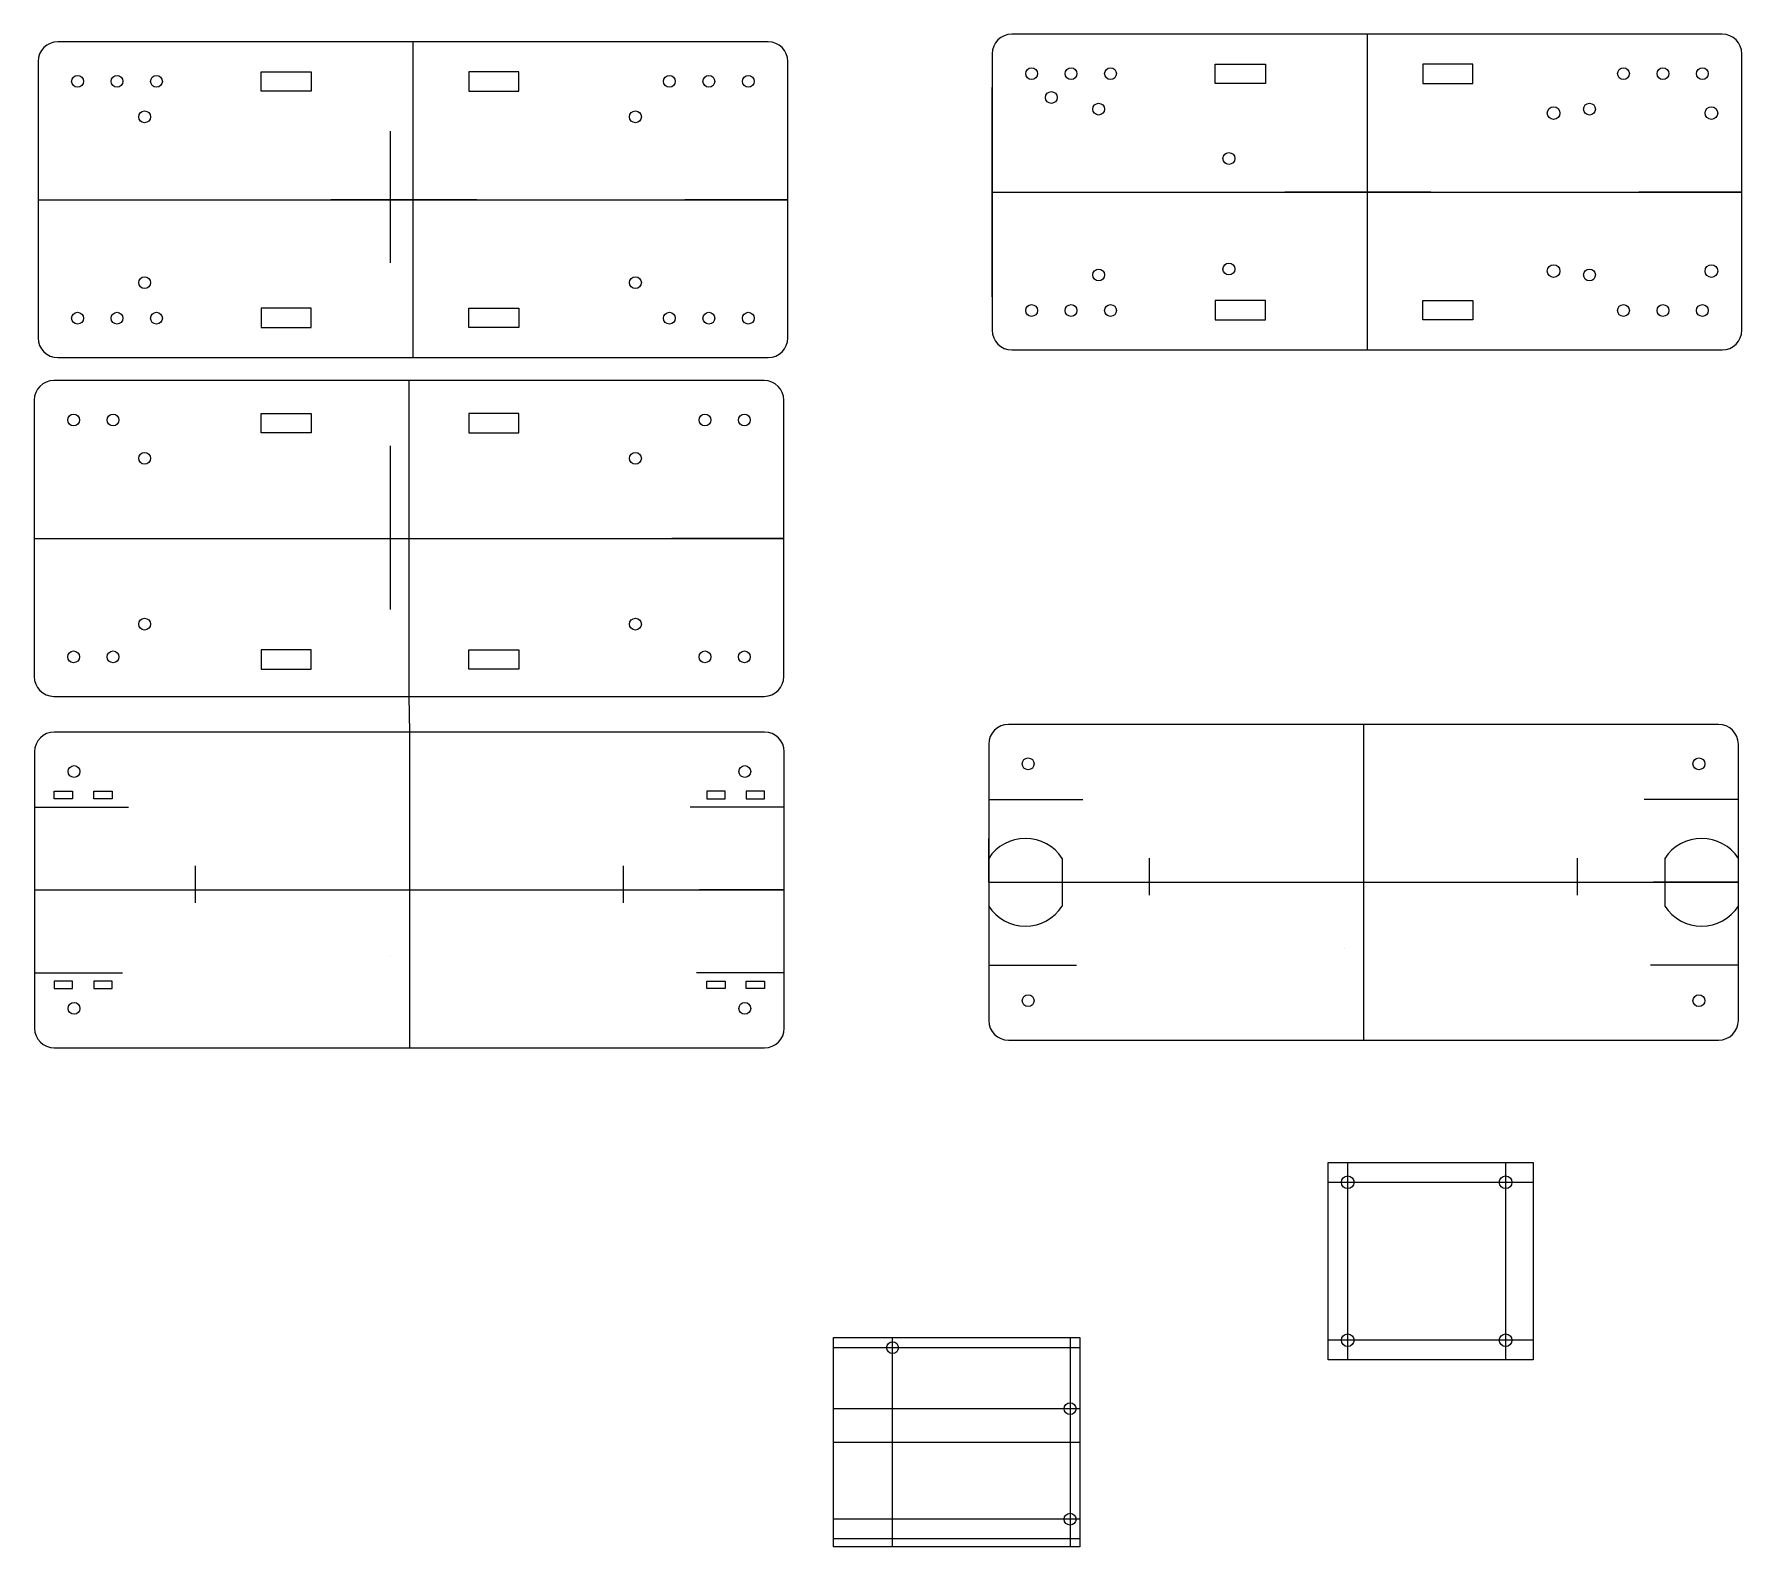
# Model space of a CAD drawing. Header units: millimetres. Extents: x 5 to 438, y -121 to 262.
import ezdxf

# ---------------------------------------------------------------- set-up
doc = ezdxf.new("R2010")
doc.units = ezdxf.units.MM
doc.header["$MEASUREMENT"] = 0
doc.layers.add('guide', color=80, linetype='Continuous')
doc.layers.add('motor-place', color=10, linetype='Continuous')

msp = doc.modelspace()

# ---------------------------------------------------------------- linework, layer by layer
for p, q in [((190.86, 259.83), (10.86, 259.83)), ((432.66, 261.78), (252.66, 261.78)), ((247.66, 256.78), (247.66, 186.78)), ((437.66, 186.78), (437.66, 256.78)), ((5.86, 254.83), (5.86, 184.83)), ((195.86, 184.83), (195.86, 254.83)), ((247.66, 195.28), (247.66, 248.28)), ((252.66, 181.78), (432.66, 181.78)), ((10.86, 179.83), (190.86, 179.83)), ((189.86, 174.03), (9.86, 174.03)), ((4.86, 169.03), (4.86, 99.03)), ((194.86, 99.03), (194.86, 169.03)), ((9.86, 94.03), (189.86, 94.03)), ((431.78, 86.93), (251.78, 86.93)), ((189.97, 84.98), (9.97, 84.98)), ((4.97, 79.98), (4.97, 9.98)), ((194.97, 9.98), (194.97, 79.98)), ((246.78, 81.93), (246.78, 11.93)), ((436.78, 11.93), (436.78, 81.93)), ((246.78, 46.93), (246.78, 58.05)), ((265.43, 52.99), (265.43, 40.87)), ((418.13, 52.99), (418.13, 40.87)), ((9.97, 4.98), (189.97, 4.98)), ((251.78, 6.93), (431.78, 6.93)), ((332.78, -24.08), (384.78, -24.08)), ((332.78, -74.08), (332.78, -24.08)), ((337.78, -74.08), (337.78, -24.08)), ((377.78, -24.08), (377.78, -74.08)), ((384.78, -24.08), (384.78, -74.08)), ((332.78, -29.08), (384.78, -29.08)), ((207.41, -68.43), (269.91, -68.43)), ((207.41, -121.43), (207.41, -68.43)), ((222.41, -121.43), (222.41, -68.43)), ((267.41, -68.43), (267.41, -121.43)), ((269.91, -68.43), (269.91, -121.43)), ((384.78, -69.08), (332.78, -69.08)), ((207.41, -70.97), (269.91, -70.97)), ((384.78, -74.08), (332.78, -74.08)), ((269.91, -86.43), (207.41, -86.43)), ((207.41, -94.93), (269.91, -94.93)), ((269.91, -114.43), (207.41, -114.43)), ((269.91, -119.43), (207.41, -119.43)), ((269.91, -121.43), (207.41, -121.43))]:
    msp.add_line(p, q)
for points in [[(62.39, 252.21), (75.09, 252.21), (75.09, 247.32), (62.39, 247.32)], [(127.71, 252.21), (115.01, 252.21), (115.01, 247.32), (127.71, 247.32)], [(304.2, 254.16), (316.9, 254.16), (316.9, 249.27), (304.2, 249.27)], [(369.51, 254.16), (356.81, 254.16), (356.81, 249.27), (369.51, 249.27)], [(62.39, 187.45), (75.09, 187.45), (75.09, 192.34), (62.39, 192.34)], [(127.71, 187.45), (115.01, 187.45), (115.01, 192.34), (127.71, 192.34)], [(304.2, 189.41), (316.9, 189.41), (316.9, 194.29), (304.2, 194.29)], [(369.51, 189.41), (356.81, 189.41), (356.81, 194.29), (369.51, 194.29)], [(62.39, 165.7), (75.09, 165.7), (75.09, 160.81), (62.39, 160.81)], [(127.71, 165.7), (115.01, 165.7), (115.01, 160.81), (127.71, 160.81)], [(62.39, 100.94), (75.09, 100.94), (75.09, 105.83), (62.39, 105.83)], [(127.71, 100.94), (115.01, 100.94), (115.01, 105.83), (127.71, 105.83)], [(9.97, 69.98), (14.61, 69.98), (14.61, 68.06), (9.97, 68.06)], [(19.97, 69.98), (24.62, 69.98), (24.62, 68.09), (19.97, 68.09)], [(179.97, 69.98), (175.32, 69.98), (175.32, 68.09), (179.97, 68.09)], [(189.97, 69.98), (185.33, 69.98), (185.33, 68.06), (189.97, 68.06)], [(9.97, 19.98), (14.61, 19.98), (14.61, 21.9), (9.97, 21.9)], [(19.97, 19.98), (24.62, 19.98), (24.62, 21.86), (19.97, 21.86)], [(179.97, 19.98), (175.32, 19.98), (175.32, 21.86), (179.97, 21.86)], [(189.97, 19.98), (185.33, 19.98), (185.33, 21.9), (189.97, 21.9)]]:
    msp.add_lwpolyline(points, close=True)
for centre, radius in [((15.86, 249.83), 1.5), ((25.86, 249.83), 1.5), ((35.86, 249.83), 1.5), ((165.86, 249.83), 1.5), ((175.86, 249.83), 1.5), ((185.86, 249.83), 1.5), ((257.66, 251.78), 1.5), ((267.66, 251.78), 1.5), ((277.66, 251.78), 1.5), ((407.66, 251.78), 1.5), ((417.66, 251.78), 1.5), ((427.66, 251.78), 1.5), ((262.66, 245.74), 1.5), ((274.65, 242.79), 1.5), ((389.96, 241.78), 1.6), ((399.05, 242.79), 1.5), ((429.96, 241.78), 1.6), ((32.85, 240.84), 1.5), ((157.25, 240.84), 1.5), ((307.66, 230.28), 1.5), ((307.66, 202.28), 1.5), ((32.85, 198.83), 1.5), ((157.25, 198.83), 1.5), ((274.65, 200.78), 1.5), ((389.96, 201.78), 1.6), ((399.05, 200.78), 1.5), ((429.96, 201.78), 1.6), ((15.86, 189.83), 1.5), ((25.86, 189.83), 1.5), ((35.86, 189.83), 1.5), ((165.86, 189.83), 1.5), ((175.86, 189.83), 1.5), ((185.86, 189.83), 1.5), ((257.66, 191.78), 1.5), ((267.66, 191.78), 1.5), ((277.66, 191.78), 1.5), ((407.66, 191.78), 1.5), ((417.66, 191.78), 1.5), ((427.66, 191.78), 1.5), ((14.86, 164.03), 1.5), ((24.86, 164.03), 1.5), ((174.86, 164.03), 1.5), ((184.86, 164.03), 1.5), ((32.85, 154.33), 1.5), ((157.25, 154.33), 1.5), ((32.85, 112.32), 1.5), ((157.25, 112.32), 1.5), ((14.86, 104.03), 1.5), ((24.86, 104.03), 1.5), ((174.86, 104.03), 1.5), ((184.86, 104.03), 1.5), ((256.78, 76.93), 1.5), ((426.78, 76.93), 1.5), ((14.97, 74.98), 1.5), ((184.97, 74.98), 1.5), ((256.78, 16.93), 1.5), ((426.78, 16.93), 1.5), ((14.97, 14.98), 1.5), ((184.97, 14.98), 1.5), ((337.78, -29.08), 1.6), ((377.78, -29.08), 1.6), ((337.78, -69.08), 1.6), ((377.78, -69.08), 1.6), ((222.41, -70.97), 1.5), ((267.41, -86.43), 1.5), ((267.41, -114.43), 1.5)]:
    msp.add_circle(centre, radius)
for centre, radius, start, end in [((10.86, 254.83), 5, 90, 180), ((190.86, 254.83), 5, 0, 90), ((252.66, 256.78), 5, 90, 180), ((432.66, 256.78), 5, 0, 90), ((252.66, 186.78), 5, 180, 270), ((432.66, 186.78), 5, 270, 0), ((10.86, 184.83), 5, 180, 270), ((190.86, 184.83), 5, 270, 0), ((9.86, 169.03), 5, 90, 180), ((189.86, 169.03), 5, 0, 90), ((9.86, 99.03), 5, 180, 270), ((189.86, 99.03), 5, 270, 0), ((251.78, 81.93), 5, 90, 180), ((431.78, 81.93), 5, 0, 90), ((9.97, 79.98), 5, 90, 180), ((189.97, 79.98), 5, 0, 90), ((256.1, 46.93), 11.12, 33.0096, 146.9904), ((427.45, 46.93), 11.12, 33.0096, 146.9904), ((256.1, 46.93), 11.12, 213.0096, 326.9904), ((427.45, 46.93), 11.12, 213.0096, 326.9904), ((9.97, 9.98), 5, 180, 270), ((189.97, 9.98), 5, 270, 0), ((251.78, 11.93), 5, 180, 270), ((431.78, 11.93), 5, 270, 0)]:
    msp.add_arc(centre, radius, start, end)
at = {"layer": 'guide'}
for p, q in [((100.86, 259.83), (100.86, 179.83)), ((342.66, 261.78), (342.66, 181.78)), ((247.66, 221.78), (437.66, 221.78)), ((437.66, 221.78), (437.66, 221.78)), ((5.86, 219.83), (195.86, 219.83)), ((195.86, 219.83), (195.86, 219.83)), ((99.86, 174.03), (99.86, 94.03)), ((4.86, 134.03), (194.86, 134.03)), ((99.86, 94.03), (99.97, 84.98)), ((341.78, 86.93), (341.78, 6.93)), ((99.97, 84.98), (99.97, 4.98)), ((4.97, 44.98), (194.97, 44.98)), ((246.78, 46.93), (436.78, 46.93))]:
    msp.add_line(p, q, dxfattribs=at)
at = {"layer": 'motor-place'}
for p, q in [((95.05, 237.2), (95.05, 203.87)), ((247.66, 221.78), (270.75, 221.78)), ((358.82, 221.78), (321.84, 221.78)), ((437.66, 221.78), (411.56, 221.78)), ((5.86, 219.83), (28.95, 219.83)), ((117.01, 219.83), (80.04, 219.83)), ((195.86, 219.83), (169.76, 219.83)), ((95.05, 157.51), (95.05, 116.05)), ((74.97, 134.03), (112.48, 134.03)), ((194.86, 134.03), (166.49, 134.03)), ((4.97, 65.98), (13.43, 65.98)), ((13.43, 65.98), (21.39, 65.98)), ((21.39, 65.98), (28.81, 65.98)), ((178.56, 65.98), (171.14, 65.98)), ((186.52, 65.98), (178.56, 65.98)), ((194.97, 65.98), (186.52, 65.98)), ((246.78, 67.93), (255.23, 67.93)), ((255.23, 67.93), (263.2, 67.93)), ((263.2, 67.93), (270.61, 67.93)), ((420.36, 67.93), (412.94, 67.93)), ((428.32, 67.93), (420.36, 67.93)), ((436.78, 67.93), (428.32, 67.93)), ((99.97, 56.81), (99.97, 29.61)), ((341.78, 58.77), (341.78, 31.56)), ((287.56, 43.68), (287.56, 53.04)), ((396, 43.68), (396, 53.04)), ((45.75, 41.73), (45.75, 51.09)), ((154.2, 41.73), (154.2, 51.09)), ((4.97, 44.98), (26.46, 44.98)), ((26.46, 44.98), (62.21, 44.98)), ((60.33, 44.98), (173.49, 44.98)), ((92.28, 44.98), (110.4, 44.98)), ((194.97, 44.98), (173.49, 44.98)), ((246.78, 46.93), (268.26, 46.93)), ((268.26, 46.93), (304.01, 46.93)), ((302.14, 46.93), (415.29, 46.93)), ((334.08, 46.93), (352.2, 46.93)), ((436.78, 46.93), (415.29, 46.93)), ((95.05, 28.28), (95.05, 28.28)), ((95.05, 28.28), (95.05, 28.28)), ((336.85, 30.23), (336.85, 30.23)), ((336.85, 30.23), (336.85, 30.23)), ((4.97, 23.98), (12.19, 23.98)), ((12.19, 23.98), (27.24, 23.98)), ((187.75, 23.98), (172.7, 23.98)), ((194.97, 23.98), (187.75, 23.98)), ((246.78, 25.93), (254, 25.93)), ((254, 25.93), (269.05, 25.93)), ((429.56, 25.93), (414.51, 25.93)), ((436.78, 25.93), (429.56, 25.93))]:
    msp.add_line(p, q, dxfattribs=at)

doc.saveas('drawing.dxf')
